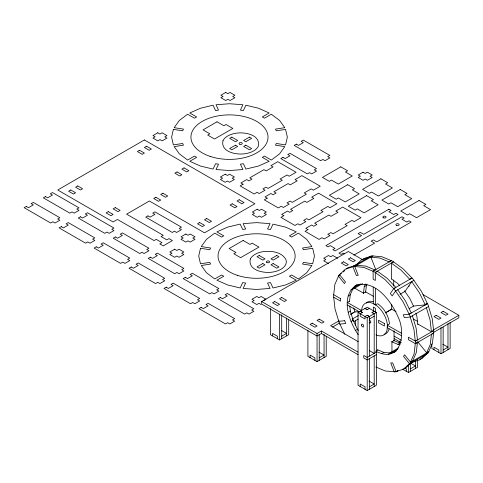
<?xml version="1.0" encoding="UTF-8"?>
<svg xmlns="http://www.w3.org/2000/svg" width="483" height="483" viewBox="0 0 483 483"><rect width="100%" height="100%" fill="white"/><g stroke="black" fill="none" stroke-linecap="round" stroke-linejoin="round"><path stroke-width="0.72" d="M333.693 294.721L334.876 284.415L338.48 276.234M350.779 289.945L352.94 288.695L357.233 284.614C339.404 295.258 348.907 321.255 358.187 334.653M349.463 301.718L350.266 294.763L352.94 288.695M363.451 293.634L364.248 286.685L365.438 283.986M365.613 292.384L366.41 285.435L367.008 284.082M373.214 287.125L373.317 303.698L375.478 304.93L377.646 303.68C384.251 308.245 388.718 315.954 389.461 323.942L387.3 325.192L387.034 330.161A18.318 10.584 60 0 1 375.937 334.864M389.195 328.911L387.927 331.797L385.887 333.735L384.033 334.333M426.652 352.759L430.256 344.578L431.44 334.272L433.601 333.022L432.418 343.328L428.813 351.509L426.652 352.759L417.62 341.632M339.428 274.525L345.472 281.975L344.403 283.533L338.36 276.083L339.428 274.525L341.324 273.432M393.76 288.574L390.324 293.567L392.208 295.892L395.643 290.893L393.76 288.574L412.071 277.991L413.955 280.309L395.571 290.995L403.227 302.086L409.119 314.222L411.281 312.972L405.388 300.837L397.732 289.746M409.554 363.802L410.622 362.244L428.934 351.66L427.866 353.218L409.554 363.802L403.51 356.351L404.579 354.794L410.622 362.244M339.549 274.676L345.339 269.182L352.904 266.743L356.478 264.672M343.292 271.929L344.868 270.432M346.45 268.928L347.5 267.932L355.053 265.499M356.225 264.847L361.483 259.848L369.054 257.409M362.594 259.6L363.651 258.598L371.204 256.171L369.592 257.101M366.416 303.046L367.424 302.086L370.093 301.229L373.208 301.507M375.973 351.286C400.673 364.134 406.487 333.783 398.01 316.794C391.272 301.223 374.736 278.335 355.071 285.864M427.745 353.067L421.961 358.561L419.896 359.225M358.042 354.649L321.4 333.493L317.035 336.017L261.677 304.055L261.677 301.543L348.358 251.498L362.661 259.751M263.809 300.517L265.97 299.267L261.14 296.477L258.979 297.727L256.811 296.477L251.981 299.267L254.143 300.517L251.981 301.766L256.811 304.556L258.979 303.306L261.14 304.556M353.918 255.09L374.615 243.142L371.179 241.156L373.359 239.9L376.794 241.88L411.136 222.053L408.974 220.803L406.807 222.053L401.977 219.264L404.138 218.014L401.977 216.764L338.939 253.158L341.101 254.408L343.268 253.158L344.476 253.859M352.832 266.556L371.143 255.978L373.015 255.785L354.697 266.368L352.832 266.556L356.351 275.509L358.217 275.322L354.697 266.368M338.36 276.083L339.621 275.352M370.92 257.222L373.069 255.978L381.92 256.757L391.423 260.711L389.262 261.961L379.759 258.007L370.92 257.222L375.943 269.997M373.111 271.132L391.423 260.548L393.591 261.78L375.273 272.358L373.111 271.132L373.16 279.234L375.327 280.466L375.273 272.358M391.423 263.193L393.591 261.943L403.112 268.802L411.999 278.093L409.838 279.343L400.944 270.051L391.423 263.193L391.526 279.023M360.469 283.877L353.471 287.916L352.403 289.474L362.576 283.593M348.098 296.013L350.266 294.763M364.248 286.685L366.41 285.435M281.704 336.198L286.54 333.409L281.354 330.414M270.383 308.522L270.383 334.659L279.542 339.947L288.701 334.659L288.701 319.722M349.523 301.241L347.355 302.491L361.664 310.623M348.201 312.368L350.368 311.118L349.795 306.041M261.677 301.543L317.035 333.499L321.4 330.982L358.042 352.137M339.018 320.809L330.559 325.693L358.199 341.65M350.73 314.047L353.333 312.543M350.64 314.397L355.059 311.843M332.509 327.082L339.67 322.946M358.042 312.477L367.201 307.188L376.36 312.477L376.36 385.271L367.201 390.56L358.042 385.271L358.042 312.477L367.201 317.766L376.36 312.477M362.371 312.483L360.203 311.233L362.371 312.483L360.203 313.733L360.203 316.226L365.039 319.022L365.039 316.522L367.201 315.272L369.362 316.516L369.362 356.176M367.201 309.694L365.039 308.438L367.201 309.694L369.362 308.444M408.358 286.558L409.451 285.912M358.314 315.58L352.59 318.889L353.689 321.678L358.138 319.106M350.978 321.533L353.139 320.283L350.368 311.118M399.96 294.322L405.044 291.382L411.721 281.661L419.377 292.752L425.269 304.888L427.431 303.638L421.538 291.503L413.883 280.412M369.489 350.67L374.198 353.387L374.198 313.727L372.031 312.483L374.198 311.233M369.362 319.022L374.198 316.226M385.349 312.797L391.695 309.126L391.689 304.23M385.416 312.906L391.767 309.241L396 311.62M355.349 330.541L357.511 329.291L358.326 330.463M319.227 357.861L324.057 355.071L318.877 352.077M307.9 330.185L307.9 356.321L317.065 361.61L326.224 356.321L326.224 336.156M409.161 308.637L413.611 306.065L425.269 304.888M409.246 314.21L410.339 316.999L404.343 317.603L403.251 314.813L409.246 314.21L427.558 303.626L428.65 306.415L410.218 317.011L413.955 329.364L415.271 341.095L417.439 339.845L416.117 328.114L412.379 315.761M375.774 351.201L377.935 349.952M376.36 352.137L367.201 357.426L363.765 355.44L363.765 357.957L367.201 359.938L376.36 354.649M381.739 353.689L383.907 352.433L390.463 353.019L396.078 351.207L393.917 352.457M391.484 341.686L397.889 344.355L400.051 343.105L393.645 340.437M398.427 347.971L389.527 353.115L391.393 352.922L397.75 349.251M388.296 354.268L390.463 353.019M433.016 330.203L458.85 315.284L458.85 317.802L433.662 332.346M417.759 323.996L431.422 331.761L433.589 330.511L432.267 318.78L428.53 306.427M415.416 341.173L433.728 330.595L433.746 333.101L415.434 343.685L408.437 339.706L408.419 337.2L415.416 341.173L415.434 343.685M369.362 386.811L374.198 384.021L369.012 381.027M427.201 353.375L425.583 354.317L419.793 359.811L412.228 362.25M397.702 370.648L396.078 371.584L403.649 369.145L409.433 363.645L411.594 362.395L405.811 367.895L403.746 368.559M396.151 371.765L392.631 362.818L390.765 363.005L394.285 371.952L396.151 371.765L398.046 370.672M410.043 363.741L413.828 361.55M410.635 368.764L415.465 365.969L410.278 362.981M443.146 349.988L447.983 347.199L442.796 344.204M402.677 369.169L408.467 372.508L417.626 367.219L417.626 359.75M431.826 343.968L431.826 348.448L440.985 353.737L450.144 348.448L450.144 322.312M425.964 303.789L427.558 303.626M359.322 311.541L354.914 311.982L353.671 307.864M397.889 344.355L400.075 344.548M394.213 371.771L385.374 370.986L375.871 367.032M377.495 349.764L383.907 352.433M413.418 319.046L417.324 321.267M373.48 296.345L365.667 291.907L363.506 293.157L354.83 288.224M387.3 325.192L401.608 333.33M347.374 304.996L359.732 312.024M387.318 327.703L401.627 335.836M423.102 294.648L458.85 315.284M337.683 258.29L332.847 255.501L330.686 256.751L328.525 255.501L323.688 258.29L325.856 259.54L323.688 260.79L328.525 263.579M372.031 312.483L374.198 313.727M367.201 315.272L369.362 316.522M394.2 336.138L401.331 340.255M394.2 338.649L401.331 342.767M405.098 368.064L406.306 368.764L406.306 371.258M391.622 279.089L397.509 283.328L399.538 285.453M404.506 290.814L409.783 298.452L413.533 306.174M353.139 320.283L357.511 329.291M339.863 324.099L344.777 334.218M426.368 307.677L430.099 320.03L431.422 331.761M415.863 313.099L416.932 316.625L417.825 324.606M338.764 321.316L335.027 308.957L333.711 297.232M393.705 280.031L393.742 286.057M394.025 330.825L394.086 340.618L391.918 341.867L391.985 351.92M375.376 288.357L375.478 304.93M375.526 312.066L375.502 308.311L373.335 307.079L373.365 311.583M447.983 323.562L447.983 349.698M443.146 327.1L443.146 352.487M440.985 327.601L440.985 353.737M438.818 352.487L438.818 349.988L433.988 347.199L433.988 349.698M415.465 361L415.465 368.469M410.635 363.047L410.635 371.258M408.467 365.039L408.467 372.508M399.308 341.083L399.308 343.322M374.198 355.899L374.198 386.521M369.362 358.688L369.362 389.31M367.201 317.766L367.201 390.56M365.039 389.31L365.039 386.811L360.203 384.021L360.203 386.521M355.5 320.271L355.5 325.5M324.057 334.423L324.057 357.571M321.4 330.982L321.4 333.493M319.227 334.224L319.227 360.36M317.035 333.499L317.065 361.61M314.898 360.36L314.898 357.861L310.068 355.071L310.068 357.571M286.54 317.983L286.54 335.908M281.704 314.801L281.704 338.698M279.542 314.56L279.542 339.947M277.375 338.698L277.375 336.198L272.545 333.409L272.545 335.908M361.544 311.022A18.318 10.584 60 0 1 374.736 304.344A18.318 10.584 60 0 1 387.451 326.526M391.212 309.005A1.618 0.936 60 0 1 391.635 309.73M370.757 322.324A1.618 0.936 60 0 1 369.205 322.517M369.151 320.048A1.618 0.936 60 0 1 370.751 321.974M340.545 298.621L340.563 301.126L333.566 297.148L333.548 294.642L340.545 298.621M415.289 343.6L414.106 353.912L410.502 362.093L412.663 360.843L416.268 352.662L417.451 342.35L415.289 343.6M173.379 129.378L171.61 137.142L173.379 144.906L182.683 143.469L183.474 145.172L174.176 146.615L179.362 153.848L187.621 160.06L194.474 156.1L196.635 157.349L189.783 161.31L200.542 166.074L213.075 169.068L215.563 163.701L218.521 164.16L216.028 169.527L229.473 170.547L242.925 169.527L240.431 164.16L243.39 163.701L245.877 169.068L258.411 166.074L269.17 161.31L262.317 157.349L264.479 156.1L271.331 160.06L279.591 153.848L284.777 146.615L275.479 145.172L276.27 143.469L285.574 144.906L287.343 137.142L285.574 129.378L276.27 130.815L275.479 129.112L284.777 127.675L279.591 120.436L271.331 114.223L264.479 118.184L262.317 116.934L269.17 112.98L258.411 108.21L245.877 105.216L243.39 110.583L240.431 110.124L242.925 104.757L229.473 103.736L216.028 104.757L218.521 110.124L215.563 110.583L213.075 105.216L200.542 108.21L189.783 112.98L196.635 116.934L194.474 118.184L187.621 114.223L179.362 120.436L174.176 127.675L183.474 129.112L182.683 130.815L173.379 129.378M222.959 140.716C220.387 152.266 236.978 155.194 245.394 153.672A18.318 10.578 0 0 0 258.351 146.192C260.917 134.648 244.332 131.72 235.909 133.242A18.318 10.578 0 0 0 222.959 140.716M200.493 248.274L198.724 256.038L200.493 263.803L209.791 262.366L210.588 264.068L201.29 265.511L206.476 272.744L214.736 278.957L221.588 275.002L223.75 276.246L216.897 280.206L227.656 284.97L240.19 287.971L242.677 282.597L245.636 283.056L243.142 288.423L256.588 289.45L270.039 288.423L267.546 283.056L270.498 282.597L272.992 287.971L285.525 284.97L296.284 280.206L289.432 276.246L291.593 275.002L298.446 278.957L306.705 272.744L311.891 265.511L302.593 264.068L303.384 262.366L312.682 263.803L314.457 256.038L312.682 248.274L303.384 249.717L302.593 248.008L311.891 246.571L306.705 239.333L298.446 233.126L291.593 237.081L289.432 235.831L296.284 231.876L285.525 227.107L272.992 224.112L270.498 229.479L267.546 229.02L270.039 223.653L256.588 222.633L243.142 223.653L245.636 229.02L242.677 229.479L240.19 224.112L227.656 227.107L216.897 231.876L223.75 235.831L221.588 237.081L214.736 233.126L206.476 239.333L201.29 246.571L210.588 248.008L209.791 249.717L200.493 248.274M250.291 259.093C247.719 270.643 264.31 273.565 272.726 272.05A18.318 10.578 0 0 0 285.682 259.093C281.094 251.74 271.132 250.683 263.247 251.613A18.318 10.578 0 0 0 250.291 259.093M243.082 184.222L240.184 185.919L254.155 193.991L257.071 192.306L259.238 193.556L265.07 190.187L262.909 188.938L265.958 187.169L268.125 188.424L282.277 180.237L280.116 178.994L287.071 174.985L289.226 176.229L296.079 172.274L277.761 161.696L270.921 165.657L273.082 166.907L266.139 170.922L263.978 169.672L249.789 177.835L251.975 179.09L248.914 180.859L246.735 179.598L240.896 182.966L243.082 184.222M267.208 198.151L264.298 199.841L278.28 207.919L281.203 206.235L283.364 207.485L289.196 204.122L287.035 202.872L290.084 201.097L292.251 202.353L306.421 194.178L304.254 192.928L311.197 188.913L313.37 190.169L320.223 186.209L301.905 175.631L295.053 179.585L297.208 180.835L290.265 184.85L288.085 183.594L273.921 191.763L276.101 193.025L273.04 194.788L270.86 193.526L265.022 196.895L267.208 198.151M283.853 215.696L280.955 217.392L294.926 225.464L297.842 223.78L300.003 225.03L305.842 221.661L303.674 220.411L306.729 218.642L308.897 219.892L323.049 211.711L320.881 210.461L327.842 206.452L329.998 207.696L336.85 203.741L318.532 193.164L311.692 197.13L313.853 198.374L306.91 202.389L304.743 201.139L290.561 209.302L292.74 210.564L289.679 212.327L287.5 211.071L281.667 214.434L283.853 215.696M307.979 229.624L305.069 231.309L319.052 239.393L321.968 237.708L324.135 238.958L329.967 235.589L327.806 234.34L330.855 232.571L333.022 233.82L347.186 225.652L345.025 224.402L351.968 220.381L354.142 221.637L360.994 217.682L342.676 207.104L335.818 211.059L337.979 212.303L331.036 216.318L328.857 215.062L314.687 223.231L316.872 224.492L313.811 226.261L311.626 225L305.793 228.368L307.979 229.624M26.311 206.44L24.15 207.69L50.667 223.001L52.828 221.751L55.008 223.007L59.838 220.218L57.664 218.962L59.826 217.712L33.309 202.401L31.147 203.651L33.309 204.901L28.479 207.69L26.311 206.44M225.712 92.44L220.882 95.236L223.043 96.479L220.882 97.729L225.712 100.518L227.879 99.275L230.041 100.518L234.871 97.729L232.709 96.479L234.871 95.236L230.041 92.44L227.879 93.69L225.712 92.44M45.48 196.587L43.319 197.837L69.836 213.148L71.997 211.898L74.177 213.154L79.007 210.365L76.833 209.109L78.995 207.859L52.478 192.548L50.317 193.798L52.478 195.047L47.648 197.837L45.48 196.587M144.405 139.955L57.725 190L113.082 221.957L117.441 219.439L154.083 240.594L156.251 239.345L161.974 242.653L159.813 243.903L163.248 245.883L172.407 240.594L168.972 238.614L166.81 239.864L161.081 236.555L163.248 235.306L126.606 214.15L149.38 201L204.514 232.83L254.897 203.748L144.405 139.955M157.796 132.777L152.96 135.566L155.128 136.816L152.96 138.066L157.796 140.855L159.958 139.605L162.125 140.855L166.955 138.066L164.794 136.816L166.955 135.566L162.125 132.777L159.958 134.026L157.796 132.777M70.753 189.988L68.592 191.232L73.422 194.027L75.583 192.777L70.753 189.988M77.751 185.943L75.583 187.193L80.419 189.988L82.581 188.738L77.751 185.943M139.533 150.273L137.371 151.523L142.201 154.312L144.369 153.063L139.533 150.273M146.53 146.234L144.369 147.484L149.199 150.273L151.36 149.024L146.53 146.234M217.018 121.801L203.023 129.879L209.876 133.833L207.714 135.083L214.518 139.013L232.842 128.436L226.032 124.505L223.871 125.755L217.018 121.801M61.281 226.63L59.113 227.879L85.63 243.184L87.797 241.935L89.971 243.197L94.807 240.407L92.627 239.145L94.789 237.896L68.278 222.591L66.111 223.84L68.278 225.09L63.442 227.879L61.281 226.63M80.45 216.776L78.282 218.026L104.799 233.331L106.966 232.081L109.14 233.343L113.976 230.548L111.796 229.292L113.958 228.042L87.441 212.737L85.28 213.987L87.441 215.231L82.611 218.026L80.45 216.776M231.84 137.118L229.679 138.367L235.511 141.736L237.672 140.487L231.84 137.118M108.277 211.651L106.109 212.894L110.945 215.69L113.107 214.44L108.277 211.651M115.274 207.612L113.107 208.855L117.943 211.651L120.104 210.401L115.274 207.612M177.056 171.936L174.888 173.186L179.724 175.975L181.886 174.731L177.056 171.936M184.053 167.897L181.886 169.147L186.722 171.936L188.883 170.686L184.053 167.897M235.511 145.178L229.679 148.547L231.84 149.796L237.672 146.427L235.511 145.178M249.47 137.118L243.631 140.487L245.799 141.736L251.631 138.367L249.47 137.118M245.799 145.178L243.631 146.427L249.47 149.796L251.631 148.547L245.799 145.178M155.87 197.251L153.709 198.501L158.539 201.296L160.706 200.047L155.87 197.251M162.868 193.212L160.706 194.462L165.536 197.251L167.704 196.007L162.868 193.212M147.925 215.895L145.763 217.145L172.274 232.456L174.441 231.206L176.615 232.462L181.451 229.673L179.271 228.411L181.439 227.167L154.922 211.856L152.755 213.106L154.922 214.355L150.086 217.145L147.925 215.895M96.244 246.813L94.082 248.063L120.599 263.374L122.76 262.124L124.94 263.38L129.77 260.591L127.59 259.335L129.758 258.085L103.241 242.774L101.074 244.024L103.241 245.273L98.405 248.063L96.244 246.813M115.413 236.96L113.251 238.21L139.762 253.521L141.93 252.271L144.103 253.527L148.939 250.737L146.76 249.482L148.927 248.232L122.41 232.921L120.243 234.17L122.41 235.42L117.574 238.21L115.413 236.96M225.235 174.2L220.405 176.989L222.566 178.239L220.405 179.489L225.235 182.278L227.402 181.028L229.564 182.278L234.394 179.489L232.232 178.239L234.394 176.989L229.564 174.2L227.402 175.45L225.235 174.2M296.333 144.139L294.171 145.389L320.688 160.694L322.849 159.444L325.029 160.706L329.859 157.911L327.685 156.655L329.847 155.405L303.33 140.1L301.169 141.35L303.33 142.6L298.5 145.389L296.333 144.139M282.972 157.343L280.804 158.593L307.321 173.904L309.488 172.654L311.662 173.91L316.498 171.121L314.318 169.859L316.486 168.615L289.969 153.304L287.802 154.554L289.969 155.804L285.133 158.593L282.972 157.343M199.678 222.548L197.517 223.798L202.347 226.587L204.514 225.338L199.678 222.548M206.676 218.509L204.514 219.759L209.344 222.548L211.512 221.299L206.676 218.509M232.196 203.772L230.035 205.021L234.865 207.811L237.032 206.567L232.196 203.772M239.194 199.733L237.032 200.982L241.862 203.772L244.024 202.528L239.194 199.733M185.846 234.007L181.016 236.797L183.178 238.047L181.016 239.296L185.846 242.086L188.008 240.836L190.175 242.086L195.005 239.296L192.844 238.047L195.005 236.797L190.175 234.007L188.008 235.257L185.846 234.007M131.207 267.002L129.046 268.252L155.562 283.563L157.724 282.314L159.903 283.569L164.733 280.78L162.56 279.518L164.721 278.274L138.204 262.963L136.043 264.213L138.204 265.463L133.374 268.252L131.207 267.002M150.376 257.149L148.215 258.399L174.731 273.704L176.893 272.46L179.072 273.716L183.902 270.927L181.729 269.665L183.89 268.415L157.373 253.11L155.212 254.36L157.373 255.61L152.543 258.399L150.376 257.149M174.689 249.204L169.853 251.993L172.02 253.243L169.853 254.493L174.689 257.282L176.85 256.032L179.018 257.282L183.848 254.493L181.686 253.243L183.848 251.993L179.018 249.204L176.85 250.454L174.689 249.204M257.185 209.224L252.355 212.013L254.517 213.263L252.355 214.512L257.185 217.302L259.347 216.052L261.514 217.302L266.344 214.512L264.183 213.263L266.344 212.013L261.514 209.224L259.347 210.473L257.185 209.224M340.793 166.84L322.475 177.418L329.279 181.348L331.447 180.099L338.293 184.053L352.288 175.975L345.436 172.02L347.603 170.771L340.793 166.84M243.124 240.462L229.129 248.54L235.982 252.494L233.82 253.744L240.625 257.674L258.948 247.097L252.138 243.166L249.977 244.416L243.124 240.462M363.053 172.183L358.217 174.979L360.384 176.223L358.217 177.472L363.053 180.268L365.214 179.018L367.382 180.268L372.212 177.472L370.05 176.223L372.212 174.979L367.382 172.183L365.214 173.433L363.053 172.183M166.176 287.192L164.009 288.436L190.525 303.747L192.693 302.497L194.866 303.753L199.702 300.963L197.523 299.708L199.684 298.458L173.168 283.153L171.006 284.396L173.168 285.646L168.338 288.436L166.176 287.192M185.345 277.333L183.178 278.582L209.694 293.893L211.856 292.644L214.035 293.899L218.871 291.11L216.692 289.854L218.853 288.605L192.337 273.293L190.175 274.543L192.337 275.793L187.507 278.582L185.345 277.333M347.7 184.711L329.376 195.283L336.186 199.213L338.348 197.964L345.2 201.924L359.195 193.846L352.342 189.885L354.504 188.636L347.7 184.711M380.888 178.807L362.564 189.384L369.374 193.315L371.536 192.065L378.388 196.026L392.383 187.947L385.531 183.987L387.692 182.737L380.888 178.807M259.172 255.495L257.01 256.745L262.843 260.108L265.004 258.858L259.172 255.495M366.621 195.633L348.303 206.211L355.108 210.141L357.275 208.891L364.128 212.846L378.117 204.768L371.264 200.813L373.431 199.564L366.621 195.633M262.843 263.549L257.01 266.918L259.172 268.168L265.004 264.799L262.843 263.549M276.801 255.495L270.969 258.858L273.13 260.108L278.963 256.745L276.801 255.495M400.226 189.499L381.902 200.077L388.712 204.007L390.874 202.757L397.726 206.712L411.721 198.634L404.869 194.679L407.03 193.429L400.226 189.499M273.13 263.549L270.969 264.799L276.801 268.168L278.963 266.918L273.13 263.549M201.139 307.375L198.978 308.625L225.489 323.936L227.656 322.686L229.83 323.942L234.666 321.153L232.486 319.897L234.653 318.647L208.137 303.336L205.969 304.586L208.137 305.836L203.301 308.625L201.139 307.375M220.308 297.522L218.141 298.772L244.658 314.083L246.825 312.833L248.999 314.089L253.835 311.3L251.655 310.044L253.823 308.794L227.306 293.483L225.138 294.733L227.306 295.982L222.47 298.772L220.308 297.522M388.924 209.23L325.886 245.624L328.054 246.873L330.215 245.624L335.045 248.413L332.884 249.663L335.045 250.912L361.562 235.601L358.126 233.621L360.306 232.365L363.741 234.346L398.089 214.518L395.921 213.269L393.754 214.518L388.924 211.729L391.085 210.479L388.924 209.23M419.045 200.481L400.727 211.059L407.531 214.989L409.699 213.74L416.551 217.7L430.54 209.616L423.688 205.661L425.855 204.412L419.045 200.481M274.706 301.525L272.545 302.775L277.375 305.564L279.542 304.314L274.706 301.525M281.704 297.486L279.542 298.736L284.372 301.525L286.54 300.275L281.704 297.486M343.485 261.816L341.324 263.066L346.154 265.855L348.321 264.606L343.485 261.816M350.483 257.777L348.321 259.027L353.151 261.816L355.319 260.566L350.483 257.777M356.919 265.312L354.77 266.556L363.608 267.341L373.111 271.295L375.273 270.045L365.77 266.091L356.919 265.312M377.44 271.277L375.279 272.527L384.8 279.385L393.687 288.671L395.849 287.421L386.961 278.136L377.44 271.277M312.229 323.187L310.068 324.437L314.898 327.226L317.065 325.983L312.229 323.187M319.227 319.148L317.065 320.398L321.895 323.187L324.057 321.938L319.227 319.148M436.149 315.314L433.988 316.564L438.818 319.354L440.985 318.104L436.149 315.314M443.146 311.275L440.985 312.525L445.815 315.314L447.983 314.065L443.146 311.275M344.639 320.724L338.643 321.328L339.736 324.111L345.737 323.507L344.639 320.724M384.383 323.538L378.545 320.217L378.563 322.729L384.402 326.043L384.383 323.538M210.202 156.414A38.549 22.254 0 0 0 268.023 137.142A38.549 22.254 0 0 0 210.202 117.87A38.549 22.254 0 0 0 210.202 156.414M239.846 144.266A1.618 0.936 0 0 0 242.273 143.457A1.618 0.936 0 0 0 239.846 142.648A1.618 0.936 0 0 0 239.846 144.266M266.839 262.492A1.618 0.936 0 0 0 269.55 262.07A1.618 0.936 0 0 0 267.57 260.929A1.618 0.936 0 0 0 266.839 262.492M237.316 275.31A38.549 22.254 0 0 0 295.137 256.038A38.549 22.254 0 0 0 237.316 236.767A38.549 22.254 0 0 0 237.316 275.31M383.508 217.851A1.618 0.936 0 0 0 386.074 217.193A1.618 0.936 0 0 0 383.81 216.239A1.618 0.936 0 0 0 383.508 217.851M396.561 225.386A1.618 0.936 0 0 0 399.127 224.728A1.618 0.936 0 0 0 396.863 223.774A1.618 0.936 0 0 0 396.561 225.386M361.489 325.113A1.618 0.936 60 0 0 363.337 327.009A1.618 0.936 60 0 0 363.035 324.57A1.618 0.936 60 0 0 361.489 325.113"/></g></svg>
